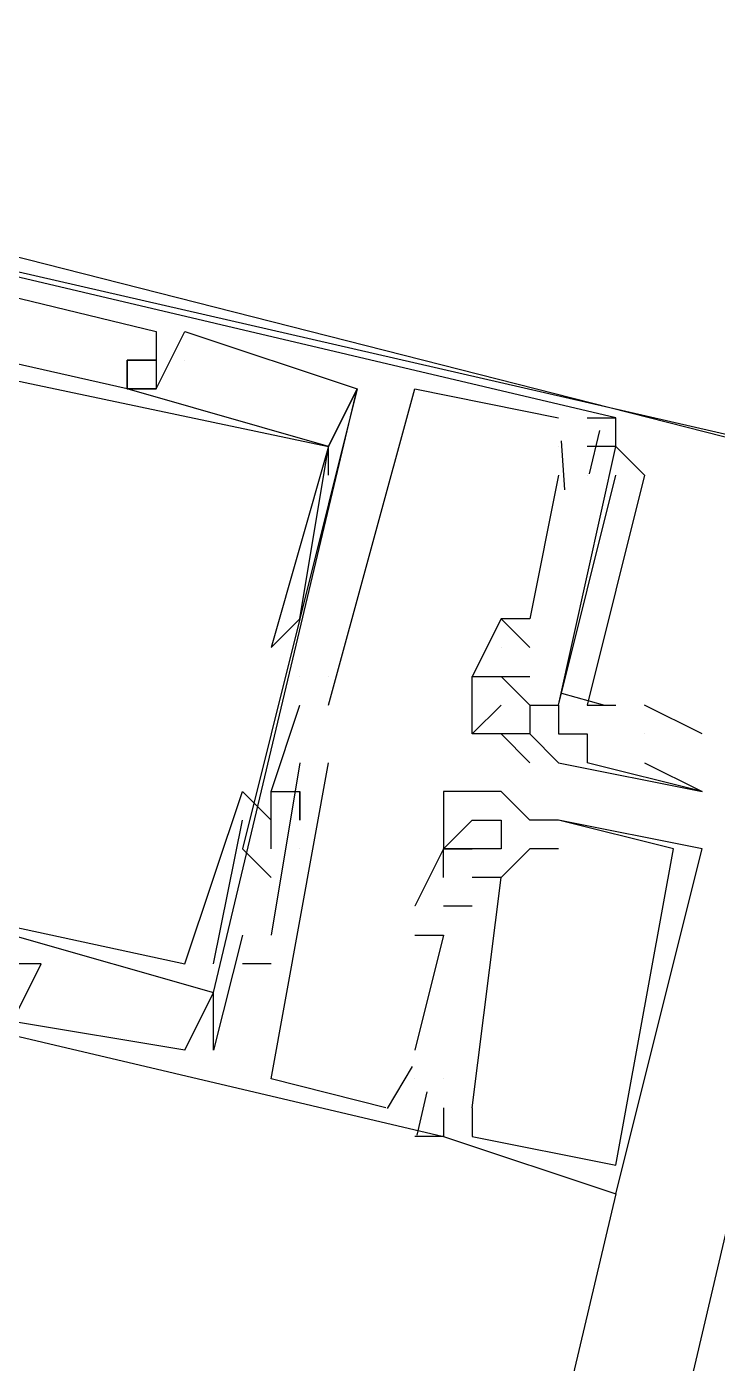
# Model space of a CAD drawing. Header units: feet. Extents: x -84 to 198, y -22 to 181.
# Drawn here: x 104.167 to 104.487, y 29.966 to 30.586 of the extents above; entities that cross this region are included whole.
import ezdxf

# ---------------------------------------------------------------- set-up
doc = ezdxf.new("R2010")
doc.units = ezdxf.units.FT
doc.layers.add('A-LINEA', color=7, linetype='CONTINUOUS')

msp = doc.modelspace()

# ---------------------------------------------------------------- linework, layer by layer
at = {"layer": 'A-LINEA'}
for p, q in [((104.2267, 30.4444), (104.2267, 30.4444)), ((104.2267, 30.4444), (104.2267, 30.4444)), ((104.2267, 30.4444), (104.2267, 30.4444)), ((104.24, 30.4444), (104.24, 30.4444)), ((104.24, 30.4444), (104.24, 30.4444)), ((104.24, 30.4444), (104.24, 30.4444)), ((104.2133, 30.4311), (104.2133, 30.4311)), ((104.2133, 30.4311), (104.2133, 30.4311)), ((104.2133, 30.4311), (104.2133, 30.4311)), ((104.2133, 30.4311), (104.2133, 30.4311)), ((104.2133, 30.4311), (104.2133, 30.4311)), ((104.2133, 30.4311), (104.2133, 30.4311)), ((104.2267, 30.4311), (104.2267, 30.4311)), ((104.2267, 30.4311), (104.2267, 30.4311)), ((104.2267, 30.4311), (104.2267, 30.4311)), ((104.24, 30.4311), (104.24, 30.4311)), ((104.24, 30.4311), (104.24, 30.4311)), ((104.24, 30.4311), (104.24, 30.4311)), ((104.2133, 30.4178), (104.2133, 30.4178)), ((104.2133, 30.4178), (104.2133, 30.4178)), ((104.2133, 30.4178), (104.2133, 30.4178)), ((104.2133, 30.4178), (104.2133, 30.4178)), ((104.2133, 30.4178), (104.2133, 30.4178)), ((104.2133, 30.4178), (104.2133, 30.4178)), ((104.2133, 30.4178), (104.2133, 30.4178)), ((104.2133, 30.4178), (104.2133, 30.4178)), ((104.2133, 30.4178), (104.2133, 30.4178)), ((104.2267, 30.4178), (104.2267, 30.4178)), ((104.2267, 30.4178), (104.2267, 30.4178)), ((104.2267, 30.4178), (104.2267, 30.4178)), ((104.2267, 30.4178), (104.2267, 30.4178)), ((104.2267, 30.4178), (104.2267, 30.4178)), ((104.2267, 30.4178), (104.2267, 30.4178)), ((104.32, 30.4178), (104.32, 30.4178)), ((104.32, 30.4178), (104.32, 30.4178)), ((104.32, 30.4178), (104.32, 30.4178)), ((104.32, 30.4178), (104.32, 30.4178)), ((104.32, 30.4178), (104.32, 30.4178)), ((104.32, 30.4178), (104.32, 30.4178)), ((104.3467, 30.4178), (104.3467, 30.4178)), ((104.3467, 30.4178), (104.3467, 30.4178)), ((104.3467, 30.4178), (104.3467, 30.4178)), ((104.4133, 30.4044), (104.4133, 30.4044)), ((104.4133, 30.4044), (104.4133, 30.4044)), ((104.4133, 30.4044), (104.4133, 30.4044)), ((104.4267, 30.4044), (104.44, 30.4044)), ((104.4267, 30.4044), (104.4267, 30.4044)), ((104.4267, 30.4044), (104.44, 30.4044)), ((104.4267, 30.4044), (104.4267, 30.4044)), ((104.4267, 30.4044), (104.44, 30.4044)), ((104.4267, 30.4044), (104.4267, 30.4044)), ((104.44, 30.4044), (104.44, 30.4044)), ((104.44, 30.4044), (104.44, 30.4044)), ((104.44, 30.4044), (104.44, 30.4044)), ((104.44, 30.4044), (104.44, 30.4044)), ((104.44, 30.4044), (104.44, 30.4044)), ((104.44, 30.4044), (104.44, 30.4044)), ((104.4146, 30.3936), (104.4162, 30.3709)), ((104.4146, 30.3936), (104.4162, 30.3709)), ((104.4146, 30.3936), (104.4162, 30.3709)), ((104.4323, 30.3984), (104.4276, 30.3784)), ((104.4323, 30.3984), (104.4276, 30.3784)), ((104.4323, 30.3984), (104.4276, 30.3784)), ((104.3067, 30.3911), (104.3067, 30.3911)), ((104.3067, 30.3911), (104.3067, 30.3911)), ((104.3067, 30.3911), (104.3067, 30.3911)), ((104.3067, 30.3911), (104.3067, 30.3911)), ((104.3067, 30.3911), (104.3067, 30.3911)), ((104.3067, 30.3911), (104.3067, 30.3911)), ((104.3067, 30.3911), (104.3067, 30.3911)), ((104.3067, 30.3911), (104.3067, 30.3911)), ((104.3067, 30.3911), (104.3067, 30.3911)), ((104.3067, 30.3911), (104.3067, 30.3911)), ((104.3067, 30.3911), (104.3067, 30.3911)), ((104.3067, 30.3911), (104.3067, 30.3911)), ((104.4133, 30.3911), (104.4133, 30.3911)), ((104.4133, 30.3911), (104.4133, 30.3911)), ((104.4133, 30.3911), (104.4133, 30.3911)), ((104.4133, 30.3911), (104.4133, 30.3911)), ((104.4133, 30.3911), (104.4133, 30.3911)), ((104.4133, 30.3911), (104.4133, 30.3911)), ((104.44, 30.3911), (104.4267, 30.3911)), ((104.4267, 30.3911), (104.4267, 30.3911)), ((104.44, 30.3911), (104.4267, 30.3911)), ((104.4267, 30.3911), (104.4267, 30.3911)), ((104.44, 30.3911), (104.4267, 30.3911)), ((104.4267, 30.3911), (104.4267, 30.3911)), ((104.44, 30.3911), (104.44, 30.3911)), ((104.44, 30.3911), (104.44, 30.3911)), ((104.44, 30.3911), (104.44, 30.3911)), ((104.44, 30.3911), (104.44, 30.3911)), ((104.44, 30.3911), (104.44, 30.3911)), ((104.44, 30.3911), (104.44, 30.3911)), ((104.3067, 30.3778), (104.3067, 30.3778)), ((104.3067, 30.3778), (104.3067, 30.3778)), ((104.3067, 30.3778), (104.3067, 30.3778)), ((104.4133, 30.3778), (104.4, 30.3111)), ((104.4133, 30.3778), (104.4, 30.3111)), ((104.4133, 30.3778), (104.4, 30.3111)), ((104.4133, 30.3778), (104.4133, 30.3778)), ((104.4133, 30.3778), (104.4133, 30.3778)), ((104.4133, 30.3778), (104.4133, 30.3778)), ((104.4267, 30.3778), (104.4267, 30.3778)), ((104.4267, 30.3778), (104.4267, 30.3778)), ((104.4267, 30.3778), (104.4267, 30.3778)), ((104.4267, 30.3778), (104.4267, 30.3778)), ((104.4267, 30.3778), (104.4267, 30.3778)), ((104.4267, 30.3778), (104.4267, 30.3778)), ((104.4267, 30.3778), (104.4267, 30.3778)), ((104.4267, 30.3778), (104.4267, 30.3778)), ((104.4267, 30.3778), (104.4267, 30.3778)), ((104.44, 30.3778), (104.44, 30.3778)), ((104.44, 30.3778), (104.44, 30.3778)), ((104.44, 30.3778), (104.44, 30.3778)), ((104.2933, 30.3111), (104.2933, 30.3111)), ((104.2933, 30.3111), (104.2933, 30.3111)), ((104.2933, 30.3111), (104.2933, 30.3111)), ((104.3867, 30.3111), (104.4, 30.2978)), ((104.3867, 30.3111), (104.3867, 30.3111)), ((104.3867, 30.3111), (104.3867, 30.3111)), ((104.3867, 30.3111), (104.4, 30.2978)), ((104.3867, 30.3111), (104.3867, 30.3111)), ((104.3867, 30.3111), (104.3867, 30.3111)), ((104.3867, 30.3111), (104.4, 30.2978)), ((104.3867, 30.3111), (104.3867, 30.3111)), ((104.3867, 30.3111), (104.3867, 30.3111)), ((104.4, 30.3111), (104.4, 30.3111)), ((104.4, 30.3111), (104.4, 30.3111)), ((104.4, 30.3111), (104.4, 30.3111)), ((104.28, 30.2978), (104.28, 30.2978)), ((104.28, 30.2978), (104.28, 30.2978)), ((104.28, 30.2978), (104.28, 30.2978)), ((104.3867, 30.2978), (104.3867, 30.2978)), ((104.3867, 30.2978), (104.3867, 30.2978)), ((104.3867, 30.2978), (104.3867, 30.2978)), ((104.3867, 30.2978), (104.3867, 30.2978)), ((104.3867, 30.2978), (104.3867, 30.2978)), ((104.3867, 30.2978), (104.3867, 30.2978)), ((104.4, 30.2978), (104.4, 30.2978)), ((104.4, 30.2978), (104.4, 30.2978)), ((104.4, 30.2978), (104.4, 30.2978)), ((104.2933, 30.2844), (104.2933, 30.2844)), ((104.2933, 30.2844), (104.2933, 30.2844)), ((104.2933, 30.2844), (104.2933, 30.2844)), ((104.3067, 30.2844), (104.3067, 30.2844)), ((104.3067, 30.2844), (104.3067, 30.2844)), ((104.3067, 30.2844), (104.3067, 30.2844)), ((104.3067, 30.2844), (104.3067, 30.2844)), ((104.3067, 30.2844), (104.3067, 30.2844)), ((104.3067, 30.2844), (104.3067, 30.2844)), ((104.3733, 30.2844), (104.3733, 30.2844)), ((104.3733, 30.2844), (104.3733, 30.2844)), ((104.3733, 30.2844), (104.3733, 30.2844)), ((104.3733, 30.2844), (104.3733, 30.2844)), ((104.3867, 30.2844), (104.3867, 30.2844)), ((104.3867, 30.2844), (104.3867, 30.2844)), ((104.3867, 30.2844), (104.3867, 30.2844)), ((104.3867, 30.2844), (104.3867, 30.2844)), ((104.3867, 30.2844), (104.3867, 30.2844)), ((104.4, 30.2844), (104.4, 30.2844)), ((104.4, 30.2844), (104.4, 30.2844)), ((104.4, 30.2844), (104.4, 30.2844)), ((104.4, 30.2844), (104.4, 30.2844)), ((104.4, 30.2844), (104.4, 30.2844)), ((104.4, 30.2844), (104.4, 30.2844)), ((104.4, 30.2844), (104.4, 30.2844)), ((104.4148, 30.2767), (104.4347, 30.2711)), ((104.4148, 30.2767), (104.4347, 30.2711)), ((104.4148, 30.2767), (104.4347, 30.2711)), ((104.28, 30.2311), (104.2933, 30.2711)), ((104.28, 30.2311), (104.2933, 30.2711)), ((104.28, 30.2311), (104.2933, 30.2711)), ((104.2933, 30.2711), (104.2933, 30.2711)), ((104.2933, 30.2711), (104.2933, 30.2711)), ((104.2933, 30.2711), (104.2933, 30.2711)), ((104.3067, 30.2711), (104.3067, 30.2711)), ((104.3067, 30.2711), (104.3067, 30.2711)), ((104.3067, 30.2711), (104.3067, 30.2711)), ((104.3867, 30.2711), (104.3867, 30.2711)), ((104.4, 30.2711), (104.4, 30.2711)), ((104.4, 30.2711), (104.4, 30.2711)), ((104.4, 30.2711), (104.4, 30.2711)), ((104.4, 30.2711), (104.4, 30.2711)), ((104.4, 30.2711), (104.4, 30.2711)), ((104.4133, 30.2711), (104.4133, 30.2711)), ((104.4133, 30.2711), (104.4133, 30.2711)), ((104.4133, 30.2711), (104.4133, 30.2711)), ((104.4133, 30.2711), (104.4133, 30.2711)), ((104.48, 30.2578), (104.4533, 30.2711)), ((104.3733, 30.2578), (104.3733, 30.2578)), ((104.3733, 30.2578), (104.3733, 30.2578)), ((104.3867, 30.2578), (104.3867, 30.2578)), ((104.4133, 30.2444), (104.4, 30.2578)), ((104.4, 30.2578), (104.4, 30.2578)), ((104.4, 30.2578), (104.4, 30.2578)), ((104.4133, 30.2578), (104.4133, 30.2578)), ((104.4133, 30.2578), (104.4133, 30.2578)), ((104.4267, 30.2578), (104.4267, 30.2578)), ((104.4267, 30.2578), (104.4267, 30.2578)), ((104.4267, 30.2578), (104.4267, 30.2578)), ((104.4533, 30.2578), (104.4533, 30.2578)), ((104.2933, 30.2444), (104.28, 30.1644)), ((104.2933, 30.2444), (104.28, 30.1644)), ((104.2933, 30.2444), (104.28, 30.1644)), ((104.2933, 30.2444), (104.2933, 30.2444)), ((104.2933, 30.2444), (104.2933, 30.2444)), ((104.2933, 30.2444), (104.2933, 30.2444)), ((104.3067, 30.2444), (104.3067, 30.2444)), ((104.3067, 30.2444), (104.3067, 30.2444)), ((104.3067, 30.2444), (104.3067, 30.2444)), ((104.4, 30.2444), (104.4, 30.2444)), ((104.4133, 30.2444), (104.4133, 30.2444)), ((104.4133, 30.2444), (104.4133, 30.2444)), ((104.4267, 30.2444), (104.4267, 30.2444)), ((104.4267, 30.2444), (104.4267, 30.2444)), ((104.4533, 30.2444), (104.48, 30.2311)), ((104.2667, 30.2311), (104.2667, 30.2311)), ((104.2667, 30.2311), (104.2667, 30.2311)), ((104.2667, 30.2311), (104.2667, 30.2311)), ((104.28, 30.2311), (104.28, 30.2311)), ((104.28, 30.2311), (104.28, 30.2311)), ((104.28, 30.2311), (104.28, 30.2311)), ((104.28, 30.2311), (104.28, 30.2311)), ((104.28, 30.2311), (104.28, 30.2311)), ((104.28, 30.2311), (104.28, 30.2311)), ((104.2933, 30.2311), (104.2933, 30.2311)), ((104.2933, 30.2311), (104.2933, 30.2311)), ((104.2933, 30.2311), (104.2933, 30.2311)), ((104.2933, 30.2311), (104.2933, 30.2311)), ((104.2933, 30.2311), (104.2933, 30.2311)), ((104.2933, 30.2311), (104.2933, 30.2311)), ((104.36, 30.2311), (104.36, 30.2311)), ((104.36, 30.2311), (104.36, 30.2311)), ((104.36, 30.2311), (104.36, 30.2311)), ((104.3733, 30.2311), (104.3733, 30.2311)), ((104.3733, 30.2311), (104.3733, 30.2311)), ((104.3733, 30.2311), (104.3733, 30.2311)), ((104.3867, 30.2311), (104.3867, 30.2311)), ((104.3867, 30.2311), (104.3867, 30.2311)), ((104.3867, 30.2311), (104.3867, 30.2311)), ((104.48, 30.2311), (104.48, 30.2311)), ((104.2533, 30.1511), (104.2667, 30.2178)), ((104.2533, 30.1511), (104.2667, 30.2178)), ((104.2533, 30.1511), (104.2667, 30.2178)), ((104.2667, 30.2178), (104.2667, 30.2178)), ((104.2667, 30.2178), (104.2667, 30.2178)), ((104.2667, 30.2178), (104.2667, 30.2178)), ((104.28, 30.2178), (104.28, 30.2178)), ((104.28, 30.2178), (104.28, 30.2178)), ((104.28, 30.2178), (104.28, 30.2178)), ((104.2933, 30.2178), (104.2933, 30.2178)), ((104.2933, 30.2178), (104.2933, 30.2178)), ((104.2933, 30.2178), (104.2933, 30.2178)), ((104.3733, 30.2178), (104.3733, 30.2178)), ((104.3733, 30.2178), (104.3733, 30.2178)), ((104.3733, 30.2178), (104.3733, 30.2178)), ((104.3867, 30.2178), (104.3867, 30.2178)), ((104.3867, 30.2178), (104.3867, 30.2178)), ((104.3867, 30.2178), (104.3867, 30.2178)), ((104.4, 30.2178), (104.4, 30.2178)), ((104.4, 30.2178), (104.4, 30.2178)), ((104.4, 30.2178), (104.4, 30.2178)), ((104.4133, 30.2178), (104.4133, 30.2178)), ((104.4133, 30.2178), (104.4133, 30.2178)), ((104.4133, 30.2178), (104.4133, 30.2178)), ((104.4133, 30.2178), (104.4133, 30.2178)), ((104.4133, 30.2178), (104.4133, 30.2178)), ((104.4133, 30.2178), (104.4133, 30.2178)), ((104.2667, 30.2044), (104.2667, 30.2044)), ((104.2667, 30.2044), (104.2667, 30.2044)), ((104.2667, 30.2044), (104.2667, 30.2044)), ((104.28, 30.2044), (104.28, 30.2044)), ((104.28, 30.2044), (104.28, 30.2044)), ((104.28, 30.2044), (104.28, 30.2044)), ((104.28, 30.2044), (104.28, 30.2044)), ((104.28, 30.2044), (104.28, 30.2044)), ((104.28, 30.2044), (104.28, 30.2044)), ((104.2933, 30.2044), (104.2933, 30.2044)), ((104.2933, 30.2044), (104.2933, 30.2044)), ((104.2933, 30.2044), (104.2933, 30.2044)), ((104.2933, 30.2044), (104.2933, 30.2044)), ((104.2933, 30.2044), (104.2933, 30.2044)), ((104.2933, 30.2044), (104.2933, 30.2044)), ((104.36, 30.2044), (104.36, 30.2044)), ((104.36, 30.2044), (104.36, 30.2044)), ((104.36, 30.2044), (104.36, 30.2044)), ((104.36, 30.2044), (104.36, 30.2044)), ((104.36, 30.2044), (104.36, 30.2044)), ((104.36, 30.2044), (104.36, 30.2044)), ((104.36, 30.2044), (104.36, 30.2044)), ((104.36, 30.2044), (104.36, 30.2044)), ((104.36, 30.2044), (104.36, 30.2044)), ((104.3733, 30.2044), (104.3733, 30.2044)), ((104.3733, 30.2044), (104.3733, 30.2044)), ((104.3733, 30.2044), (104.3733, 30.2044)), ((104.3867, 30.2044), (104.3867, 30.2044)), ((104.3867, 30.2044), (104.3867, 30.2044)), ((104.3867, 30.2044), (104.3867, 30.2044)), ((104.4, 30.2044), (104.4, 30.2044)), ((104.4, 30.2044), (104.4, 30.2044)), ((104.4, 30.2044), (104.4, 30.2044)), ((104.4133, 30.2044), (104.4133, 30.2044)), ((104.4133, 30.2044), (104.4133, 30.2044)), ((104.4133, 30.2044), (104.4133, 30.2044)), ((104.4667, 30.2044), (104.4667, 30.2044)), ((104.4667, 30.2044), (104.4667, 30.2044)), ((104.4667, 30.2044), (104.4667, 30.2044)), ((104.48, 30.2044), (104.48, 30.2044)), ((104.48, 30.2044), (104.48, 30.2044)), ((104.48, 30.2044), (104.48, 30.2044)), ((104.28, 30.1911), (104.28, 30.1911)), ((104.28, 30.1911), (104.28, 30.1911)), ((104.28, 30.1911), (104.28, 30.1911)), ((104.36, 30.1911), (104.36, 30.1911)), ((104.36, 30.1911), (104.36, 30.1911)), ((104.36, 30.1911), (104.36, 30.1911)), ((104.3733, 30.1911), (104.3733, 30.1911)), ((104.3733, 30.1911), (104.3733, 30.1911)), ((104.3733, 30.1911), (104.3733, 30.1911)), ((104.3733, 30.1911), (104.3733, 30.1911)), ((104.3733, 30.1911), (104.3733, 30.1911)), ((104.3733, 30.1911), (104.3733, 30.1911)), ((104.3733, 30.1911), (104.3733, 30.1911)), ((104.3733, 30.1911), (104.3733, 30.1911)), ((104.3733, 30.1911), (104.3733, 30.1911)), ((104.3867, 30.1911), (104.3867, 30.1911)), ((104.3867, 30.1911), (104.3867, 30.1911)), ((104.3867, 30.1911), (104.3867, 30.1911)), ((104.3867, 30.1911), (104.3867, 30.1911)), ((104.3867, 30.1911), (104.3867, 30.1911)), ((104.3867, 30.1911), (104.3867, 30.1911)), ((104.3467, 30.1778), (104.3467, 30.1778)), ((104.3467, 30.1778), (104.3467, 30.1778)), ((104.3467, 30.1778), (104.3467, 30.1778)), ((104.3733, 30.1778), (104.36, 30.1778)), ((104.36, 30.1778), (104.36, 30.1778)), ((104.3733, 30.1778), (104.36, 30.1778)), ((104.36, 30.1778), (104.36, 30.1778)), ((104.3733, 30.1778), (104.36, 30.1778)), ((104.36, 30.1778), (104.36, 30.1778)), ((104.3733, 30.1778), (104.3733, 30.1778)), ((104.3733, 30.1778), (104.3733, 30.1778)), ((104.3733, 30.1778), (104.3733, 30.1778)), ((104.2667, 30.1644), (104.2533, 30.1111)), ((104.2667, 30.1644), (104.2533, 30.1111)), ((104.2667, 30.1644), (104.2533, 30.1111)), ((104.2667, 30.1644), (104.2667, 30.1644)), ((104.2667, 30.1644), (104.2667, 30.1644)), ((104.2667, 30.1644), (104.2667, 30.1644)), ((104.28, 30.1644), (104.28, 30.1644)), ((104.28, 30.1644), (104.28, 30.1644)), ((104.28, 30.1644), (104.28, 30.1644)), ((104.3467, 30.1644), (104.3467, 30.1644)), ((104.3467, 30.1644), (104.3467, 30.1644)), ((104.3467, 30.1644), (104.3467, 30.1644)), ((104.36, 30.1644), (104.36, 30.1644)), ((104.36, 30.1644), (104.36, 30.1644)), ((104.36, 30.1644), (104.36, 30.1644)), ((104.1733, 30.1511), (104.1733, 30.1511)), ((104.1733, 30.1511), (104.1733, 30.1511)), ((104.1733, 30.1511), (104.1733, 30.1511)), ((104.24, 30.1511), (104.24, 30.1511)), ((104.24, 30.1511), (104.24, 30.1511)), ((104.24, 30.1511), (104.24, 30.1511)), ((104.2533, 30.1511), (104.2533, 30.1511)), ((104.2533, 30.1511), (104.2533, 30.1511)), ((104.2533, 30.1511), (104.2533, 30.1511)), ((104.28, 30.1511), (104.2667, 30.1511)), ((104.2667, 30.1511), (104.2667, 30.1511)), ((104.28, 30.1511), (104.2667, 30.1511)), ((104.2667, 30.1511), (104.2667, 30.1511)), ((104.28, 30.1511), (104.2667, 30.1511)), ((104.2667, 30.1511), (104.2667, 30.1511)), ((104.28, 30.1511), (104.28, 30.1511)), ((104.28, 30.1511), (104.28, 30.1511)), ((104.28, 30.1511), (104.28, 30.1511)), ((104.2533, 30.1111), (104.2533, 30.1378)), ((104.2533, 30.1378), (104.2533, 30.1378)), ((104.2533, 30.1378), (104.2533, 30.1378)), ((104.2533, 30.1111), (104.2533, 30.1378)), ((104.2533, 30.1378), (104.2533, 30.1378)), ((104.2533, 30.1378), (104.2533, 30.1378)), ((104.2533, 30.1111), (104.2533, 30.1378)), ((104.2533, 30.1378), (104.2533, 30.1378)), ((104.2533, 30.1378), (104.2533, 30.1378)), ((104.24, 30.1111), (104.24, 30.1111)), ((104.24, 30.1111), (104.24, 30.1111)), ((104.24, 30.1111), (104.24, 30.1111)), ((104.24, 30.1111), (104.24, 30.1111)), ((104.24, 30.1111), (104.24, 30.1111)), ((104.24, 30.1111), (104.24, 30.1111)), ((104.24, 30.1111), (104.24, 30.1111)), ((104.24, 30.1111), (104.24, 30.1111)), ((104.24, 30.1111), (104.24, 30.1111)), ((104.2533, 30.1111), (104.2533, 30.1111)), ((104.2533, 30.1111), (104.2533, 30.1111)), ((104.2533, 30.1111), (104.2533, 30.1111)), ((104.2533, 30.1111), (104.2533, 30.1111)), ((104.2533, 30.1111), (104.2533, 30.1111)), ((104.2533, 30.1111), (104.2533, 30.1111)), ((104.3467, 30.1111), (104.3467, 30.1111)), ((104.3467, 30.1111), (104.3467, 30.1111)), ((104.3467, 30.1111), (104.3467, 30.1111)), ((104.3455, 30.1035), (104.3339, 30.084)), ((104.3455, 30.1035), (104.3339, 30.084)), ((104.3455, 30.1035), (104.3339, 30.084)), ((104.28, 30.0978), (104.28, 30.0978)), ((104.28, 30.0978), (104.28, 30.0978)), ((104.28, 30.0978), (104.28, 30.0978)), ((104.3467, 30.0978), (104.3467, 30.0978)), ((104.3467, 30.0978), (104.3467, 30.0978)), ((104.3467, 30.0978), (104.3467, 30.0978)), ((104.36, 30.0978), (104.36, 30.0978)), ((104.36, 30.0978), (104.36, 30.0978)), ((104.36, 30.0978), (104.36, 30.0978)), ((104.36, 30.0978), (104.36, 30.0978)), ((104.36, 30.0978), (104.36, 30.0978)), ((104.36, 30.0978), (104.36, 30.0978)), ((104.3523, 30.0917), (104.3476, 30.0717)), ((104.3523, 30.0917), (104.3476, 30.0717)), ((104.3523, 30.0917), (104.3476, 30.0717)), ((104.3333, 30.0844), (104.3333, 30.0844)), ((104.3333, 30.0844), (104.3333, 30.0844)), ((104.3333, 30.0844), (104.3333, 30.0844)), ((104.36, 30.0844), (104.36, 30.0844)), ((104.36, 30.0844), (104.36, 30.0844)), ((104.36, 30.0844), (104.36, 30.0844)), ((104.36, 30.0844), (104.36, 30.0844)), ((104.36, 30.0844), (104.36, 30.0844)), ((104.36, 30.0844), (104.36, 30.0844)), ((104.36, 30.0844), (104.36, 30.0844)), ((104.36, 30.0844), (104.36, 30.0844)), ((104.36, 30.0844), (104.36, 30.0844)), ((104.36, 30.0844), (104.36, 30.0844)), ((104.36, 30.0844), (104.36, 30.0844)), ((104.36, 30.0844), (104.36, 30.0844)), ((104.3733, 30.0844), (104.3733, 30.0844)), ((104.3733, 30.0844), (104.3733, 30.0844)), ((104.3733, 30.0844), (104.3733, 30.0844)), ((104.3733, 30.0844), (104.3733, 30.0844)), ((104.3733, 30.0844), (104.3733, 30.0844)), ((104.3733, 30.0844), (104.3733, 30.0844)), ((104.3467, 30.0711), (104.3467, 30.0711)), ((104.3467, 30.0711), (104.3467, 30.0711)), ((104.3467, 30.0711), (104.3467, 30.0711)), ((104.36, 30.0711), (104.36, 30.0711)), ((104.36, 30.0711), (104.36, 30.0711)), ((104.36, 30.0711), (104.36, 30.0711)), ((104.36, 30.0711), (104.36, 30.0711)), ((104.36, 30.0711), (104.36, 30.0711)), ((104.36, 30.0711), (104.36, 30.0711)), ((104.36, 30.0711), (104.36, 30.0711)), ((104.36, 30.0711), (104.36, 30.0711)), ((104.36, 30.0711), (104.36, 30.0711)), ((104.3733, 30.0711), (104.3733, 30.0711)), ((104.3733, 30.0711), (104.3733, 30.0711)), ((104.3733, 30.0711), (104.3733, 30.0711)), ((104.44, 30.0578), (104.44, 30.0578)), ((104.44, 30.0578), (104.44, 30.0578)), ((104.44, 30.0578), (104.44, 30.0578)), ((104.44, 30.0578), (104.44, 30.0578)), ((104.44, 30.0578), (104.44, 30.0578)), ((104.44, 30.0578), (104.44, 30.0578)), ((104.44, 30.0444), (102.5067, 21.9111)), ((104.44, 30.0444), (104.44, 30.0444)), ((104.44, 30.0444), (104.44, 30.0444)), ((104.44, 30.0444), (104.44, 30.0444))]:
    msp.add_line(p, q, dxfattribs=at)
for points in [[(103.96, 31.3778), (104.76, 31.1778), (104.5733, 30.3778), (103.76, 30.5644), (103.96, 31.3778)], [(103.96, 31.3644), (104.7467, 31.1778), (104.56, 30.3778), (103.7733, 30.5778), (103.96, 31.3644)], [(104.44, 30.3911), (104.44, 30.4044), (103.76, 30.5644), (103.72, 30.4044), (103.7467, 30.4044), (103.7333, 30.3244), (103.7467, 30.3244)], [(104.44, 30.3911), (104.44, 30.4044), (103.76, 30.5644), (103.72, 30.4044), (103.7467, 30.4044), (103.7333, 30.3244), (103.7467, 30.3244)], [(104.44, 30.3911), (104.44, 30.4044), (103.76, 30.5644), (103.72, 30.4044), (103.7467, 30.4044), (103.7333, 30.3244), (103.7467, 30.3244)], [(103.7867, 30.5511), (104.2267, 30.4444), (104.2267, 30.4178), (104.2133, 30.4178), (104.2267, 30.4178), (104.24, 30.4444)], [(103.7867, 30.5511), (104.2267, 30.4444), (104.2267, 30.4178), (104.2133, 30.4178), (104.2267, 30.4178), (104.24, 30.4444)], [(103.7867, 30.5511), (104.2267, 30.4444), (104.2267, 30.4178), (104.2133, 30.4178), (104.2267, 30.4178), (104.24, 30.4444)], [(104.32, 30.4178), (104.3067, 30.3911), (104.2133, 30.4178), (104.2133, 30.4311), (104.2267, 30.4311), (104.2133, 30.4311), (104.2133, 30.4178), (103.8, 30.5111), (103.8133, 30.5244), (103.7867, 30.5378), (103.7733, 30.5378), (103.8, 30.5244), (103.7733, 30.4311), (103.7733, 30.4178)], [(104.32, 30.4178), (104.3067, 30.3911), (104.2133, 30.4178), (104.2133, 30.4311), (104.2267, 30.4311), (104.2133, 30.4311), (104.2133, 30.4178), (103.8, 30.5111), (103.8133, 30.5244), (103.7867, 30.5378), (103.7733, 30.5378), (103.8, 30.5244), (103.7733, 30.4311), (103.7733, 30.4178)], [(104.32, 30.4178), (104.3067, 30.3911), (104.2133, 30.4178), (104.2133, 30.4311), (104.2267, 30.4311), (104.2133, 30.4311), (104.2133, 30.4178), (103.8, 30.5111), (103.8133, 30.5244), (103.7867, 30.5378), (103.7733, 30.5378), (103.8, 30.5244), (103.7733, 30.4311), (103.7733, 30.4178)], [(103.7867, 30.4178), (103.8, 30.4978), (104.3067, 30.3911), (104.28, 30.2978), (104.28, 30.2978), (104.2933, 30.3111), (104.3067, 30.3911)], [(103.7867, 30.4178), (103.8, 30.4978), (104.3067, 30.3911), (104.28, 30.2978), (104.28, 30.2978), (104.2933, 30.3111), (104.3067, 30.3911)], [(103.7867, 30.4178), (103.8, 30.4978), (104.3067, 30.3911), (104.28, 30.2978), (104.28, 30.2978), (104.2933, 30.3111), (104.3067, 30.3911)], [(104.24, 30.4444), (104.32, 30.4178), (104.2667, 30.2044), (104.28, 30.1911)], [(104.24, 30.4444), (104.32, 30.4178), (104.2667, 30.2044), (104.28, 30.1911)], [(104.24, 30.4444), (104.32, 30.4178), (104.2667, 30.2044), (104.28, 30.1911)], [(104.2267, 30.4311), (104.2133, 30.4311), (104.2133, 30.4311), (104.2133, 30.4178)], [(104.2267, 30.4311), (104.2133, 30.4311), (104.2133, 30.4311), (104.2133, 30.4178)], [(104.2267, 30.4311), (104.2133, 30.4311), (104.2133, 30.4311), (104.2133, 30.4178)], [(104.24, 30.1111), (104.2533, 30.1378), (104.32, 30.4178)], [(104.24, 30.1111), (104.2533, 30.1378), (104.32, 30.4178)], [(104.24, 30.1111), (104.2533, 30.1378), (104.32, 30.4178)], [(104.3067, 30.3778), (104.3067, 30.3911), (104.32, 30.4178)], [(104.3067, 30.2711), (104.3467, 30.4178), (104.4133, 30.4044)], [(104.3067, 30.3778), (104.3067, 30.3911), (104.32, 30.4178)], [(104.3067, 30.2711), (104.3467, 30.4178), (104.4133, 30.4044)], [(104.3067, 30.3778), (104.3067, 30.3911), (104.32, 30.4178)], [(104.3067, 30.2711), (104.3467, 30.4178), (104.4133, 30.4044)], [(104.4133, 30.2711), (104.44, 30.3911), (104.4533, 30.3778), (104.4267, 30.2711), (104.44, 30.2711)], [(104.4133, 30.2711), (104.44, 30.3911), (104.4533, 30.3778), (104.4267, 30.2711), (104.44, 30.2711)], [(104.4133, 30.2711), (104.44, 30.3911), (104.4533, 30.3778), (104.4267, 30.2711), (104.44, 30.2711)], [(104.5733, 30.3778), (104.0133, 27.9911), (103.44, 25.5911), (102.8667, 23.1778), (102.2933, 20.7511), (101.84, 20.8578), (101.3867, 20.9644), (100.9467, 21.0711), (100.52, 21.1778), (100.1067, 21.2711), (99.6933, 21.3644), (99.3067, 21.4578), (98.92, 21.5511), (98.56, 21.6311), (98.2, 21.7244), (97.8533, 21.8044), (97.52, 21.8844), (97.2, 21.9511), (96.8933, 22.0311), (96.6, 22.0978), (96.3067, 22.1644), (96.04, 22.2311)], [(103.7067, 30.2578), (103.7333, 30.3511), (103.72, 30.3511), (103.7333, 30.3778), (103.7333, 30.3644), (103.7333, 30.3778), (103.72, 30.3778), (103.68, 30.2311), (104.36, 30.0711), (104.3467, 30.0711)], [(103.7067, 30.2578), (103.7333, 30.3511), (103.72, 30.3511), (103.7333, 30.3778), (103.7333, 30.3644), (103.7333, 30.3778), (103.72, 30.3778), (103.68, 30.2311), (104.36, 30.0711), (104.3467, 30.0711)], [(103.7067, 30.2578), (103.7333, 30.3511), (103.72, 30.3511), (103.7333, 30.3778), (103.7333, 30.3644), (103.7333, 30.3778), (103.72, 30.3778), (103.68, 30.2311), (104.36, 30.0711), (104.3467, 30.0711)], [(104.4, 30.2711), (104.4133, 30.2711), (104.44, 30.3778)], [(104.4, 30.2711), (104.4133, 30.2711), (104.44, 30.3778)], [(104.4, 30.2711), (104.4133, 30.2711), (104.44, 30.3778)], [(103.7733, 30.3511), (103.7467, 30.2578), (104.24, 30.1511), (104.2667, 30.2311), (104.2667, 30.2311), (104.28, 30.2178)], [(103.7733, 30.3511), (103.7467, 30.2578), (104.24, 30.1511), (104.2667, 30.2311), (104.2667, 30.2311), (104.28, 30.2178)], [(103.7733, 30.3511), (103.7467, 30.2578), (104.24, 30.1511), (104.2667, 30.2311), (104.2667, 30.2311), (104.28, 30.2178)], [(104.4, 30.3111), (104.3867, 30.3111), (104.3733, 30.2844), (104.3867, 30.2844)], [(104.4, 30.3111), (104.3867, 30.3111), (104.3733, 30.2844), (104.3867, 30.2844)], [(104.4, 30.3111), (104.3867, 30.3111), (104.3733, 30.2844), (104.3867, 30.2844)], [(104.3867, 30.2844), (104.4, 30.2711), (104.4, 30.2578), (104.3733, 30.2578), (104.3867, 30.2711)], [(104.4, 30.2444), (104.3867, 30.2578), (104.3733, 30.2578), (104.3733, 30.2844), (104.3867, 30.2844), (104.3867, 30.2844), (104.3867, 30.2844), (104.3867, 30.2844), (104.4, 30.2844), (104.4, 30.2844), (104.4, 30.2844)], [(104.4, 30.2711), (104.4133, 30.2711), (104.4133, 30.2578), (104.4133, 30.2578), (104.4267, 30.2578)], [(104.4133, 30.2578), (104.4267, 30.2578), (104.4267, 30.2444)], [(104.4267, 30.2578), (104.4267, 30.2578), (104.4267, 30.2578)], [(104.3333, 30.0844), (104.28, 30.0978), (104.3067, 30.2444)], [(104.3333, 30.0844), (104.28, 30.0978), (104.3067, 30.2444)], [(104.3333, 30.0844), (104.28, 30.0978), (104.3067, 30.2444)], [(104.4133, 30.2444), (104.48, 30.2311), (104.48, 30.2311), (104.4267, 30.2444), (104.4267, 30.2444)], [(104.28, 30.2044), (104.28, 30.2311), (104.2933, 30.2311), (104.2933, 30.2178), (104.2933, 30.2311), (104.2933, 30.2311)], [(104.28, 30.2044), (104.28, 30.2311), (104.2933, 30.2311), (104.2933, 30.2178), (104.2933, 30.2311), (104.2933, 30.2311)], [(104.28, 30.2044), (104.28, 30.2311), (104.2933, 30.2311), (104.2933, 30.2178), (104.2933, 30.2311), (104.2933, 30.2311)], [(104.44, 30.0444), (104.48, 30.2044), (104.4133, 30.2178), (104.4, 30.2178), (104.3867, 30.2311), (104.3733, 30.2311), (104.36, 30.2311), (104.36, 30.2044), (104.36, 30.2044), (104.36, 30.2044), (104.36, 30.2044), (104.3733, 30.2044)], [(104.44, 30.0444), (104.48, 30.2044), (104.4133, 30.2178), (104.4, 30.2178), (104.3867, 30.2311), (104.3733, 30.2311), (104.36, 30.2311), (104.36, 30.2044), (104.36, 30.2044), (104.36, 30.2044), (104.36, 30.2044), (104.3733, 30.2044)], [(104.44, 30.0444), (104.48, 30.2044), (104.4133, 30.2178), (104.4, 30.2178), (104.3867, 30.2311), (104.3733, 30.2311), (104.36, 30.2311), (104.36, 30.2044), (104.36, 30.2044), (104.36, 30.2044), (104.36, 30.2044), (104.3733, 30.2044)], [(104.3867, 30.2044), (104.36, 30.2044), (104.3733, 30.2178), (104.3867, 30.2178), (104.3867, 30.2044)], [(104.3867, 30.2044), (104.36, 30.2044), (104.3733, 30.2178), (104.3867, 30.2178), (104.3867, 30.2044)], [(104.3867, 30.2044), (104.36, 30.2044), (104.3733, 30.2178), (104.3867, 30.2178), (104.3867, 30.2044)], [(104.3733, 30.0844), (104.3733, 30.0711), (104.44, 30.0578), (104.44, 30.0578), (104.4667, 30.2044), (104.4667, 30.2044), (104.4133, 30.2178)], [(104.3733, 30.0844), (104.3733, 30.0711), (104.44, 30.0578), (104.44, 30.0578), (104.4667, 30.2044), (104.4667, 30.2044), (104.4133, 30.2178)], [(104.3733, 30.0844), (104.3733, 30.0711), (104.44, 30.0578), (104.44, 30.0578), (104.4667, 30.2044), (104.4667, 30.2044), (104.4133, 30.2178)], [(104.36, 30.1911), (104.36, 30.2044), (104.3467, 30.1778)], [(104.36, 30.1911), (104.36, 30.2044), (104.3467, 30.1778)], [(104.36, 30.1911), (104.36, 30.2044), (104.3467, 30.1778)], [(104.4, 30.2044), (104.3867, 30.1911), (104.3867, 30.1911)], [(104.4, 30.2044), (104.3867, 30.1911), (104.3867, 30.1911)], [(104.4, 30.2044), (104.3867, 30.1911), (104.3867, 30.1911)], [(104.4133, 30.2044), (104.4133, 30.2044), (104.4133, 30.2044), (104.4133, 30.2044), (104.4, 30.2044), (104.4, 30.2044)], [(104.4133, 30.2044), (104.4133, 30.2044), (104.4133, 30.2044), (104.4133, 30.2044), (104.4, 30.2044), (104.4, 30.2044)], [(104.4133, 30.2044), (104.4133, 30.2044), (104.4133, 30.2044), (104.4133, 30.2044), (104.4, 30.2044), (104.4, 30.2044)], [(104.3733, 30.0844), (104.3867, 30.1911), (104.3733, 30.1911)], [(104.3733, 30.0844), (104.3867, 30.1911), (104.3733, 30.1911)], [(104.3733, 30.0844), (104.3867, 30.1911), (104.3733, 30.1911)], [(104.16, 30.1511), (104.1467, 30.1511), (104.16, 30.1644), (104.2533, 30.1378)], [(104.16, 30.1511), (104.1467, 30.1511), (104.16, 30.1644), (104.2533, 30.1378)], [(104.16, 30.1511), (104.1467, 30.1511), (104.16, 30.1644), (104.2533, 30.1378)], [(104.3467, 30.1644), (104.36, 30.1644), (104.3467, 30.1111)], [(104.3467, 30.1644), (104.36, 30.1644), (104.3467, 30.1111)], [(104.3467, 30.1644), (104.36, 30.1644), (104.3467, 30.1111)], [(104.24, 30.1111), (104.16, 30.1244), (104.1733, 30.1511), (104.16, 30.1511), (104.1467, 30.1511)], [(104.24, 30.1111), (104.16, 30.1244), (104.1733, 30.1511), (104.16, 30.1511), (104.1467, 30.1511)], [(104.24, 30.1111), (104.16, 30.1244), (104.1733, 30.1511), (104.16, 30.1511), (104.1467, 30.1511)], [(104.36, 30.0844), (104.36, 30.0711), (104.44, 30.0444)], [(104.36, 30.0844), (104.36, 30.0711), (104.44, 30.0444)], [(104.36, 30.0844), (104.36, 30.0711), (104.44, 30.0444)]]:
    msp.add_lwpolyline(points, dxfattribs=at)

doc.saveas('drawing.dxf')
